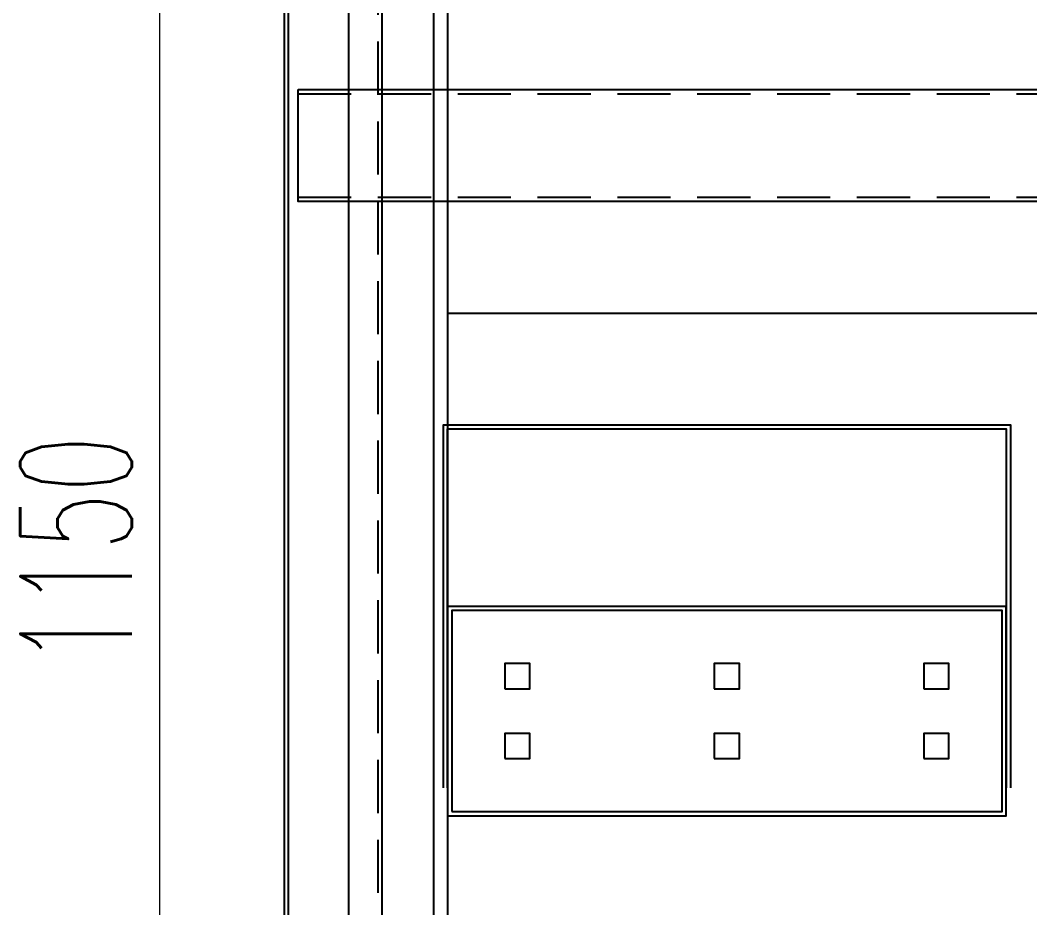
# Model space of a CAD drawing. Header units: millimetres. Extents: x -208796 to -83323, y 30910 to 103951.
# Drawn here: x -111044.3 to -110682.9, y 39777.4 to 40095.2 of the extents above; entities that cross this region are included whole.
import ezdxf

# ---------------------------------------------------------------- set-up
doc = ezdxf.new("R2010")
doc.units = ezdxf.units.MM
doc.header["$LTSCALE"] = 3
doc.linetypes.add('HIDDEN', pattern=[9.525, 6.35, -3.175])
doc.layers.add('@.DM. NÉT CHÍNH', color=7, linetype='Continuous')
doc.layers.add('@.VISIBLE', color=7, linetype='Continuous')
doc.styles.add('Ann_w01', font='romans.shx', dxfattribs={"width": 0.6, "bigfont": 'chineset.shx'})
doc.dimstyles.new('Dim 01_SC20', dxfattribs={"dimscale": 20, "dimtxt": 2, "dimasz": 1.3, "dimexe": 0.5, "dimexo": 0.5, "dimgap": 0.5, "dimtad": 1, "dimdec": 1, "dimzin": 12, "dimdsep": 46, "dimtxsty": 'Ann_w01', "dimblk": 'OPEN30', "dimcen": 1.5, "dimclrd": 6, "dimclre": 6, "dimclrt": 3, "dimadec": 1, "dimazin": 3, "dimtm": 1e-09, "dimtfac": 1, "dimtdec": 1, "dimtix": 1, "dimtmove": 0, "dimatfit": 3, "dimldrblk": 'OPEN30', "dimfxl": 0, "dimtolj": 1, "dimlwd": 20, "dimlwe": 20, "dimarcsym": 0})

# ---------------------------------------------------------------- blocks, each defined once
blk = doc.blocks.new('_Open30')
at = {"color": 0, "linetype": 'ByBlock', "lineweight": -2}
for p, q in [((-1, 0.268), (0, 0)), ((0, 0), (-1, -0.268)), ((0, 0), (-1, 0))]:
    blk.add_line(p, q, dxfattribs=at)
blk = doc.blocks.new('*D119')
at = {"layer": '@.VISIBLE', "color": 6, "lineweight": 20}
for p, q in [((2165.79, 2448.52), (2121.3, 2448.52)), ((2131.3, 1324.52), (2131.3, 2422.52)), ((2165.79, 1298.52), (2121.3, 1298.52))]:
    blk.add_line(p, q, dxfattribs=at)
at = {"layer": 'Defpoints', "color": 0}
for p in [(2131.3, 2448.52), (2175.79, 2448.52), (2175.79, 1298.52)]:
    blk.add_point(p, dxfattribs=at)
at = {"layer": '@.VISIBLE', "color": 6, "lineweight": 20, "xscale": 26, "yscale": 26, "zscale": 26}
for p, rotation in [((2131.3, 2448.52), 90), ((2131.3, 1298.52), 270)]:
    blk.add_blockref('_Open30', p, dxfattribs=dict(at, rotation=rotation))
at = {"layer": '@.VISIBLE', "color": 3, "insert": (2101.3, 1873.52), "char_height": 40, "attachment_point": 5, "rotation": 90, "style": 'Ann_w01'}
blk.add_mtext('\\A1;1150', dxfattribs=at)
blk = doc.blocks.new('*U111')
at = {"layer": '@.VISIBLE'}
for points in [[(2175.79, 1298.52), (2775.79, 1298.52), (2775.79, 2418.52), (2175.79, 2418.52)], [(2177.29, 1300.02), (2774.29, 1300.02), (2774.29, 2417.02), (2177.29, 2417.02)]]:
    blk.add_lwpolyline(points, close=True, dxfattribs=at)
at = {"layer": '@.VISIBLE', "color": 6}
for points in [[(2198.79, 1321.52), (2752.79, 1321.52), (2752.79, 2380.52), (2198.79, 2380.52)], [(2210.79, 1333.52), (2740.79, 1333.52), (2740.79, 2368.52), (2210.79, 2368.52)], [(2229.29, 1352.02), (2722.29, 1352.02), (2722.29, 2350.02), (2229.29, 2350.02)]]:
    blk.add_lwpolyline(points, close=True, dxfattribs=at)
at = {"layer": '@.VISIBLE', "color": 6, "linetype": 'HIDDEN'}
blk.add_lwpolyline([(2209.29, 1332.02), (2742.29, 1332.02), (2742.29, 2370.02), (2209.29, 2370.02)], close=True, dxfattribs=at)
at = {"layer": '@.VISIBLE', "color": 151}
blk.add_lwpolyline([(2234.29, 1357.02), (2717.29, 1357.02), (2717.29, 2345.02), (2234.29, 2345.02)], close=True, dxfattribs=at)
at = {"layer": '@.VISIBLE'}
dim = blk.add_linear_dim(base=(2131.3, 2448.52), p1=(2175.79, 1298.52), p2=(2175.79, 2448.52), angle=90, dimstyle='Dim 01_SC20', dxfattribs=at)
dim.commit()
dim.dimension.update_dxf_attribs({"geometry": '*D119', "text_midpoint": (2101.3, 1873.52)})

msp = doc.modelspace()

# ---------------------------------------------------------------- linework, layer by layer
msp.add_lwpolyline([(-110891.33, 39990.38), (-110448.33, 39990.38), (-110448.33, 40030.38), (-110891.33, 40030.38)], close=True)
at = {"layer": '@.DM. NÉT CHÍNH', "color": 6, "linetype": 'HIDDEN'}
for p, q in [((-110944.83, 40068.88), (-110354.83, 40068.88)), ((-110944.83, 40031.88), (-110354.83, 40031.88))]:
    msp.add_line(p, q, dxfattribs=at)
at = {"layer": '@.DM. NÉT CHÍNH', "color": 6}
msp.add_lwpolyline([(-110944.83, 40070.38), (-110354.83, 40070.38), (-110354.83, 40030.38), (-110944.83, 40030.38)], close=True, dxfattribs=at)
at = {"layer": '@.VISIBLE', "color": 6}
for points in [[(-110892.83, 39820.38), (-110892.83, 39950.38), (-110689.83, 39950.38), (-110689.83, 39820.38)], [(-110891.33, 39820.38), (-110891.33, 39948.88), (-110691.33, 39948.88), (-110691.33, 39820.38)]]:
    msp.add_lwpolyline(points, dxfattribs=at)
for points in [[(-110891.33, 39810.38), (-110691.33, 39810.38), (-110691.33, 39885.38), (-110891.33, 39885.38)], [(-110889.83, 39811.88), (-110692.83, 39811.88), (-110692.83, 39883.88), (-110889.83, 39883.88)], [(-110870.83, 39855.88), (-110861.83, 39855.88), (-110861.83, 39864.88), (-110870.83, 39864.88)], [(-110795.83, 39855.88), (-110786.83, 39855.88), (-110786.83, 39864.88), (-110795.83, 39864.88)], [(-110720.83, 39855.88), (-110711.83, 39855.88), (-110711.83, 39864.88), (-110720.83, 39864.88)], [(-110870.83, 39830.88), (-110861.83, 39830.88), (-110861.83, 39839.88), (-110870.83, 39839.88)], [(-110795.83, 39830.88), (-110786.83, 39830.88), (-110786.83, 39839.88), (-110795.83, 39839.88)], [(-110720.83, 39830.88), (-110711.83, 39830.88), (-110711.83, 39839.88), (-110720.83, 39839.88)]]:
    msp.add_lwpolyline(points, close=True, dxfattribs=at)

# ---------------------------------------------------------------- block references
at = {"layer": '@.VISIBLE'}
msp.add_blockref('*U111', (-113125.62, 38031.89), dxfattribs=at)

doc.saveas('drawing.dxf')
